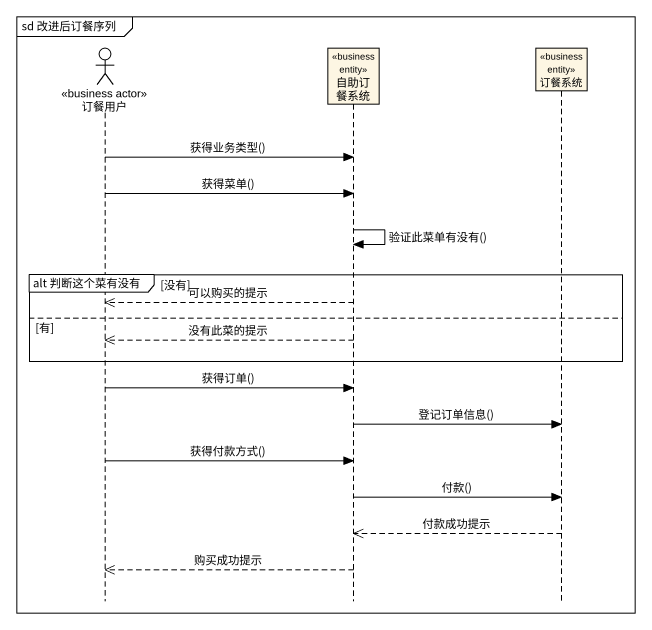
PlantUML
@startuml
mainframe sd 改进后订餐序列
hide footbox
actor 订餐用户 <<business actor>>
participant 自助订餐系统 <<business entity>>
participant 订餐系统 <<business entity>>

订餐用户 -> 自助订餐系统 : 获得业务类型()
订餐用户 -> 自助订餐系统 : 获得菜单()
自助订餐系统 -> 自助订餐系统 : 验证此菜单有没有()
group alt 判断这个菜有没有 [没有]
  自助订餐系统 -->> 订餐用户 : 可以购买的提示
else 有
  自助订餐系统 -->> 订餐用户 : 没有此菜的提示
end
订餐用户 -> 自助订餐系统 : 获得订单()
自助订餐系统 -> 订餐系统 : 登记订单信息()
订餐用户 -> 自助订餐系统 : 获得付款方式()
自助订餐系统 -> 订餐系统 : 付款()
订餐系统 -->> 自助订餐系统 : 付款成功提示
自助订餐系统 -->> 订餐用户 : 购买成功提示
@enduml
